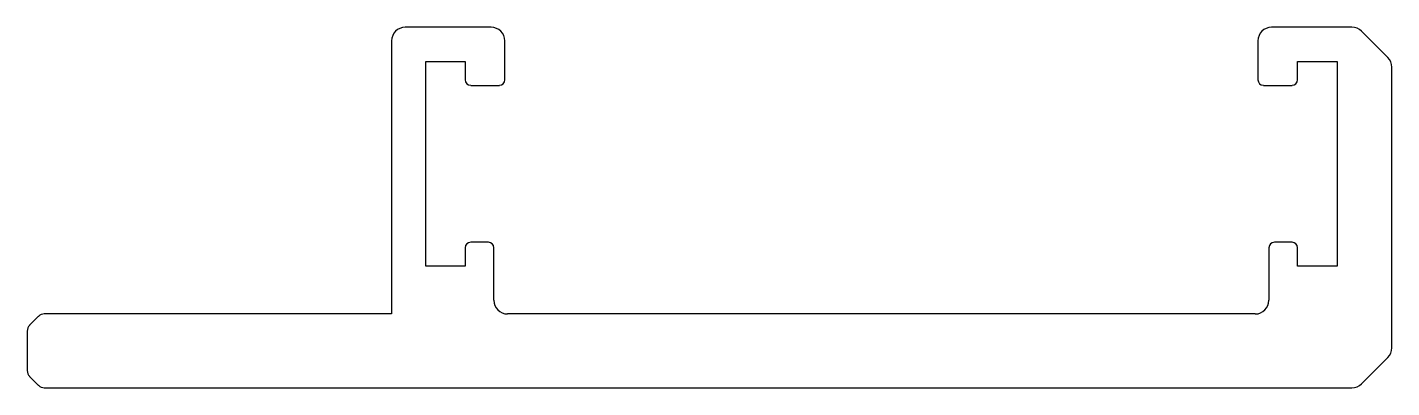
# Model space of a CAD drawing. Extents: x 12 to 139, y 9 to 42.
import ezdxf

# ---------------------------------------------------------------- set-up
doc = ezdxf.new("R2010")
doc.units = 0
doc.layers.get('0').update_dxf_attribs({"linetype": 'CONTINUOUS'})

msp = doc.modelspace()

# ---------------------------------------------------------------- linework, layer by layer
for p, q in [((54.86, 42.46), (46.86, 42.46)), ((134.98, 42.46), (127.5, 42.46)), ((138.31, 39.66), (135.88, 42.09)), ((45.59, 41.19), (45.59, 15.79)), ((56.13, 37.57), (56.13, 41.19)), ((126.23, 41.19), (126.23, 37.57)), ((48.76, 20.23), (48.76, 39.28)), ((48.76, 39.28), (52.45, 39.28)), ((52.45, 39.28), (52.45, 37.57)), ((129.92, 37.57), (129.92, 39.28)), ((129.92, 39.28), (133.6, 39.28)), ((133.6, 39.28), (133.6, 20.23)), ((138.68, 12.63), (138.68, 38.76)), ((52.95, 37.06), (55.62, 37.06)), ((126.74, 37.06), (129.41, 37.06)), ((52.45, 21.95), (52.45, 20.23)), ((54.6, 22.46), (52.95, 22.46)), ((55.11, 17.06), (55.11, 21.95)), ((127.25, 21.95), (127.25, 17.06)), ((129.41, 22.46), (127.76, 22.46)), ((129.92, 20.23), (129.92, 21.95)), ((52.45, 20.23), (48.76, 20.23)), ((133.6, 20.23), (129.92, 20.23)), ((12.73, 15.57), (11.9, 14.74)), ((45.59, 15.79), (13.26, 15.79)), ((125.98, 15.79), (56.38, 15.79)), ((11.68, 14.2), (11.68, 10.52)), ((135.88, 9.3), (138.31, 11.73)), ((11.9, 9.98), (12.73, 9.15)), ((13.26, 8.93), (134.98, 8.93))]:
    msp.add_line(p, q)
for centre, radius, start, end in [((46.86, 41.19), 1.27, 90, 180), ((54.86, 41.19), 1.27, 360, 90), ((127.5, 41.19), 1.27, 90, 180), ((134.98, 41.19), 1.27, 45, 90), ((137.41, 38.76), 1.27, 360, 45), ((52.95, 37.57), 0.508, 180, 270), ((55.62, 37.57), 0.508, 270, 0), ((126.74, 37.57), 0.508, 180, 270), ((129.41, 37.57), 0.508, 270, 0), ((52.95, 21.95), 0.508, 90, 180), ((54.6, 21.95), 0.508, 0, 90), ((127.76, 21.95), 0.508, 90, 180), ((129.41, 21.95), 0.508, 360, 90), ((56.38, 17.06), 1.27, 180, 270), ((125.98, 17.06), 1.27, 270, 0), ((13.26, 15.03), 0.762, 90, 135), ((12.44, 14.2), 0.762, 135, 180), ((137.41, 12.63), 1.27, 315, 0), ((12.44, 10.52), 0.762, 180, 225), ((13.26, 9.69), 0.762, 225, 270), ((134.98, 10.2), 1.27, 270, 315)]:
    msp.add_arc(centre, radius, start, end)

doc.saveas('drawing.dxf')
